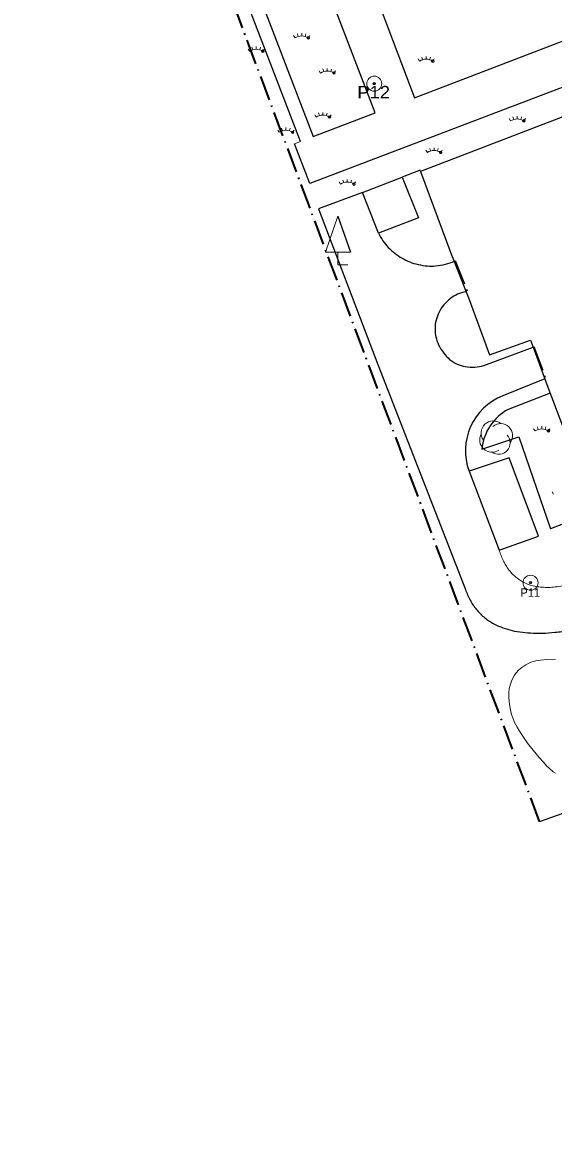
# Model space of a CAD drawing. Extents: x -89153 to -88764, y -100884 to -100462.
# Drawn here: x -89153 to -89089.4, y -100740.1 to -100605 of the extents above; entities that cross this region are included whole.
import ezdxf
from ezdxf.enums import TextEntityAlignment as Align

# ---------------------------------------------------------------- set-up
doc = ezdxf.new("R2010")
doc.units = 0
doc.header["$LTSCALE"] = 0.6
doc.header["$PDMODE"] = 32
doc.header["$PDSIZE"] = 0.3
doc.linetypes.add('DASH_DOUBLE_DOT', pattern=[9.2, 5, -1.2, 0.3, -1.2, 0.3, -1.2])
doc.linetypes.add('DOT_DASHED', pattern=[7.7, 5, -1.2, 0.3, -1.2])
for name, color, linetype, lineweight in [('10', 7, 'Continuous', 25), ('11', 7, 'Continuous', 25), ('12', 7, 'Continuous', 25), ('18', 7, 'Continuous', 13), ('2', 7, 'Continuous', 13), ('20', 7, 'Continuous', 13), ('21', 7, 'Continuous', 13), ('23', 7, 'Continuous', 25), ('30', 7, 'Continuous', 25), ('31', 7, 'Continuous', 13)]:
    doc.layers.add(name, color=color, linetype=linetype, lineweight=lineweight)

msp = doc.modelspace()

# ---------------------------------------------------------------- linework, layer by layer
at = {"layer": '10'}
for p, q in [((-89140.364, -100560.798), (-89118.201, -100618.696)), ((-89113.617, -100594.065), (-89106.034, -100614.037)), ((-89110.76, -100615.867), (-89118.391, -100595.975)), ((-89106.034, -100614.037), (-89071.895, -100600.964)), ((-89118.201, -100618.696), (-89110.76, -100615.867))]:
    msp.add_line(p, q, dxfattribs=at)
at = {"layer": '10', "lineweight": 13}
msp.add_line((-89120.415, -100619.566), (-89119.696, -100619.27), dxfattribs=at)
at = {"layer": '10'}
for points in [[(-89119.696, -100619.27), (-89141.926, -100561.418), (-89145.448, -100551.913), (-89132.008, -100546.893)], [(-89070.09, -100605.835), (-89118.588, -100624.317), (-89120.415, -100619.566)], [(-89067.319, -100647.425), (-89060.002, -100644.541), (-89072.776, -100610.347), (-89080.658, -100613.393), (-89105.318, -100622.881), (-89101.674, -100632.689)], [(-89101.674, -100632.689), (-89099.851, -100637.3), (-89099.496, -100638.25)], [(-89099.496, -100638.25), (-89097.038, -100644.858), (-89092.14, -100643.106)], [(-89092.14, -100643.106), (-89091.798, -100643.97), (-89090.041, -100648.739)], [(-89090.041, -100648.739), (-89085.301, -100661.292), (-89077.057, -100658.148), (-89064.209, -100653.028), (-89065.131, -100650.731), (-89065.928, -100651.049), (-89067.319, -100647.425)]]:
    msp.add_lwpolyline(points, dxfattribs=at)
at = {"layer": '11', "linetype": 'DOT_DASHED', "lineweight": 35}
msp.add_lwpolyline([(-89091.044, -100700.828), (-89153.039, -100535.158), (-89110.773, -100519.152)], dxfattribs=at)
at = {"layer": '12'}
for p, q in [((-89112.285, -100625.387), (-89107.53, -100623.576)), ((-89110.352, -100630.293), (-89112.285, -100625.387)), ((-89094.683, -100657.214), (-89099.506, -100658.835)), ((-89099.506, -100658.835), (-89095.889, -100668.293))]:
    msp.add_line(p, q, dxfattribs=at)
at = {"layer": '12', "linetype": 'DOT_DASHED'}
for p, q in [((-89101.163, -100633.551), (-89099.694, -100637.275)), ((-89091.716, -100643.888), (-89090.286, -100647.734))]:
    msp.add_line(p, q, dxfattribs=at)
at = {"layer": '12'}
for points in [[(-89107.53, -100623.576), (-89105.544, -100628.454), (-89110.352, -100630.293)], [(-89095.889, -100668.293), (-89091.176, -100666.633), (-89094.683, -100657.214)]]:
    msp.add_lwpolyline(points, dxfattribs=at)
at = {"layer": '18', "linetype": 'DOT_DASHED', "lineweight": 25}
msp.add_lwpolyline([(-89091.044, -100700.828), (-89051.161, -100686.774), (-89044.706, -100703.629), (-89035.308, -100728.271), (-89028.132, -100747.166), (-89044.522, -100753.374)], dxfattribs=at)
at = {"layer": '2'}
for centre in [(-89110.867, -100612.349), (-89092.128, -100672.204)]:
    msp.add_circle(centre, 0.9, dxfattribs=at)
for p in [(-89110.867, -100612.349), (-89092.128, -100672.204)]:
    msp.add_point(p, dxfattribs=at)
at = {"layer": '20'}
for p, q in [((-89120.367, -100606.859), (-89120.543, -100606.591)), ((-89119.991, -100606.683), (-89120.085, -100606.373)), ((-89119.567, -100606.619), (-89119.567, -100606.299)), ((-89119.153, -100606.679), (-89119.063, -100606.375)), ((-89118.767, -100606.859), (-89118.591, -100606.591)), ((-89125.816, -100608.462), (-89125.992, -100608.194)), ((-89125.44, -100608.286), (-89125.534, -100607.976)), ((-89125.016, -100608.222), (-89125.016, -100607.902)), ((-89124.602, -100608.282), (-89124.512, -100607.978)), ((-89124.216, -100608.462), (-89124.04, -100608.194)), ((-89105.445, -100609.653), (-89105.621, -100609.385)), ((-89105.069, -100609.477), (-89105.163, -100609.167)), ((-89104.645, -100609.413), (-89104.645, -100609.093)), ((-89104.231, -100609.473), (-89104.141, -100609.169)), ((-89103.845, -100609.653), (-89103.669, -100609.385)), ((-89117.294, -100611.077), (-89117.47, -100610.809)), ((-89116.918, -100610.901), (-89117.012, -100610.591)), ((-89116.494, -100610.837), (-89116.494, -100610.517)), ((-89116.08, -100610.897), (-89115.99, -100610.593)), ((-89115.694, -100611.077), (-89115.518, -100610.809)), ((-89117.827, -100616.353), (-89118.003, -100616.085)), ((-89117.451, -100616.177), (-89117.545, -100615.867)), ((-89117.027, -100616.113), (-89117.027, -100615.793)), ((-89116.613, -100616.173), (-89116.523, -100615.869)), ((-89116.227, -100616.353), (-89116.051, -100616.085)), ((-89094.524, -100616.816), (-89094.7, -100616.548)), ((-89094.148, -100616.64), (-89094.242, -100616.33)), ((-89093.724, -100616.576), (-89093.724, -100616.256)), ((-89093.31, -100616.636), (-89093.22, -100616.332)), ((-89092.924, -100616.816), (-89092.748, -100616.548)), ((-89122.255, -100618.181), (-89122.431, -100617.913)), ((-89121.879, -100618.005), (-89121.973, -100617.695)), ((-89121.455, -100617.941), (-89121.455, -100617.621)), ((-89121.041, -100618.001), (-89120.951, -100617.697)), ((-89120.655, -100618.181), (-89120.479, -100617.913)), ((-89104.5, -100620.608), (-89104.676, -100620.34)), ((-89104.124, -100620.432), (-89104.218, -100620.122)), ((-89103.7, -100620.368), (-89103.7, -100620.048)), ((-89103.286, -100620.428), (-89103.196, -100620.124)), ((-89102.9, -100620.608), (-89102.724, -100620.34)), ((-89114.896, -100624.4), (-89115.072, -100624.132)), ((-89114.52, -100624.224), (-89114.614, -100623.914)), ((-89114.096, -100624.16), (-89114.096, -100623.84)), ((-89113.682, -100624.22), (-89113.592, -100623.916)), ((-89113.296, -100624.4), (-89113.12, -100624.132)), ((-89090.783, -100653.758), (-89090.783, -100653.438)), ((-89091.583, -100653.998), (-89091.759, -100653.73)), ((-89091.207, -100653.822), (-89091.301, -100653.512)), ((-89090.369, -100653.818), (-89090.279, -100653.514)), ((-89089.983, -100653.998), (-89089.807, -100653.73)), ((-89089.378, -100661.582), (-89089.554, -100661.314))]:
    msp.add_line(p, q, dxfattribs=at)
for centre in [(-89119.567, -100608.0723), (-89125.016, -100609.6753), (-89104.645, -100610.8663), (-89116.494, -100612.2903), (-89117.027, -100617.5663), (-89093.724, -100618.0293), (-89121.455, -100619.3943), (-89103.7, -100621.8213), (-89114.096, -100625.6133), (-89090.783, -100655.2113)]:
    msp.add_arc(centre, 1.4533, 56.60151, 123.39849, dxfattribs=at)
for p in [(-89118.767, -100606.859), (-89124.216, -100608.462), (-89103.845, -100609.653), (-89115.694, -100611.077), (-89116.227, -100616.353), (-89092.924, -100616.816), (-89120.655, -100618.181), (-89102.9, -100620.608), (-89113.296, -100624.4), (-89089.983, -100653.998)]:
    msp.add_point(p, dxfattribs=at)
at = {"layer": '21', "lineweight": 25}
msp.add_line((-89115.226, -100628.23), (-89113.726, -100632.58), dxfattribs=at)
at = {"layer": '21'}
for points in [[(-89113.726, -100632.58), (-89116.726, -100632.58), (-89115.226, -100628.23)], [(-89115.226, -100632.58), (-89115.226, -100634.08), (-89114.026, -100634.08)]]:
    msp.add_lwpolyline(points, dxfattribs=at)
at = {"layer": '23'}
for p, q in [((-89097.743, -100646.136), (-89091.798, -100643.97)), ((-89090.407, -100647.744), (-89095.448, -100649.772))]:
    msp.add_line(p, q, dxfattribs=at)
for points in [[(-89105.318, -100622.881), (-89105.375, -100622.741), (-89107.53, -100623.576)], [(-89112.285, -100625.387), (-89117.542, -100627.376), (-89110.43, -100646.026), (-89099.931, -100673.009)]]:
    msp.add_lwpolyline(points, dxfattribs=at)
for centre, radius, start, end in [((-89103.9887, -100627.1696), 7.0885, 206.14431, 214.60888), ((-89104.3027, -100627.3862), 6.707, 214.60888, 223.31127), ((-89104.0063, -100627.1068), 7.1144, 223.31127, 231.77584), ((-89103.8278, -100626.8802), 7.4028, 231.77584, 240.07361), ((-89104.1367, -100627.4168), 6.7836, 240.07361, 248.67826), ((-89104.0843, -100627.2824), 6.928, 248.67826, 257.19264), ((-89103.8599, -100626.2954), 7.9402, 257.19264, 265.43041), ((-89104.0307, -100628.4333), 5.7954, 265.43041, 275.07584), ((-89104.2262, -100626.2326), 8.0048, 275.07584, 283.82681), ((-89103.8885, -100627.6047), 6.5917, 283.82681, 293.47223), ((-89098.6659, -100642.1119), 5.0341, 127.29214, 139.91091), ((-89099.2159, -100641.3898), 4.1264, 113.75054, 127.29214), ((-89098.9651, -100641.9597), 4.7491, 101.13178, 113.75054), ((-89099.2497, -100641.6987), 4.3145, 153.14981, 166.68454), ((-89099.0169, -100641.8165), 4.5754, 139.91091, 153.14981), ((-89098.5497, -100641.8643), 5.0338, 166.68454, 179.21077), ((-89099.6393, -100641.8493), 3.9441, 179.21077, 192.91648), ((-89099.1827, -100641.7446), 4.4125, 192.91648, 205.87101), ((-89097.7, -100641.0256), 6.0603, 205.87102, 217.21486), ((-89099.1133, -100642.0989), 4.2858, 217.21486, 230.71353), ((-89099.1571, -100642.1524), 4.2166, 230.71353, 245.10244), ((-89099.2759, -100642.4085), 3.9342, 245.10244, 260.00162), ((-89099.1189, -100641.5178), 4.8387, 260.00162, 273.7952), ((-89099.0733, -100642.2044), 4.1506, 273.7952, 288.69438), ((-89092.8042, -100656.3958), 7.1319, 111.75869, 199.99997)]:
    msp.add_arc(centre, radius, start, end, dxfattribs=at)
at = {"layer": '23', "lineweight": 13}
msp.add_open_spline([(-89095.889, -100668.293), (-89094.03, -100674.265), (-89086.891, -100672.273)], degree=2, dxfattribs=at)
at = {"layer": '23'}
msp.add_open_spline([(-89099.931, -100673.009), (-89097.49, -100680.092), (-89085.818, -100677.62)], degree=2, dxfattribs=at)
at = {"layer": '30', "lineweight": 13}
for centre, radius, start, end in [((-89096.5799, -100654.2699), 1.4673, 52.42049, 214.78514), ((-89095.7125, -100654.5398), 1.4224, 322.43454, 130.42966), ((-89096.7501, -100655.0791), 1.4739, 150.66523, 303.57696), ((-89095.9483, -100655.4325), 1.3723, 235.02092, 42.40966)]:
    msp.add_arc(centre, radius, start, end, dxfattribs=at)
at = {"layer": '31', "lineweight": 25}
msp.add_line((-89089.787, -100649.452), (-89094.801, -100651.422), dxfattribs=at)
for points in [[(-89054.705, -100652.369), (-89055.788, -100652.748), (-89076.144, -100660.492), (-89089.754, -100665.755)], [(-89097.952, -100656.199), (-89093.533, -100654.69), (-89089.754, -100665.755)]]:
    msp.add_lwpolyline(points, dxfattribs=at)
at = {"layer": '31', "linetype": 'DASH_DOUBLE_DOT'}
msp.add_lwpolyline([(-89089.124, -100681.395), (-89090.158, -100681.424), (-89090.924, -100681.48), (-89091.494, -100681.575), (-89091.919, -100681.692), (-89092.237, -100681.812), (-89092.711, -100682.051), (-89092.948, -100682.202), (-89093.184, -100682.375), (-89093.562, -100682.708), (-89093.843, -100683.018), (-89094.052, -100683.301), (-89094.209, -100683.556), (-89094.428, -100684.016), (-89094.55, -100684.371), (-89094.671, -100684.911), (-89094.724, -100685.455), (-89094.728, -100685.96), (-89094.704, -100686.409), (-89094.661, -100686.805), (-89094.534, -100687.5), (-89094.395, -100688.018), (-89094.266, -100688.402), (-89094.031, -100688.968), (-89093.744, -100689.515), (-89093.443, -100690.015), (-89092.898, -100690.844), (-89092.473, -100691.436), (-89091.802, -100692.298), (-89091.084, -100693.155), (-89090.579, -100693.738), (-89090.197, -100694.153), (-89089.897, -100694.45), (-89089.406, -100694.87), (-89089.136, -100695.067)], dxfattribs=at)
at = {"layer": '31', "lineweight": 25}
msp.add_arc((-89092.0005, -100656.697), 5.9723, 117.96373, 175.21706, dxfattribs=at)

# ---------------------------------------------------------------- texts
at = {"layer": '2', "width": 1.1}
msp.add_text('P12', height=1.5, dxfattribs=at).set_placement((-89112.901, -100614.123))
at = {"layer": '2'}
msp.add_text('P11', height=1, dxfattribs=at).set_placement((-89092.161, -100673.898), align=Align.CENTER)

doc.saveas('drawing.dxf')
